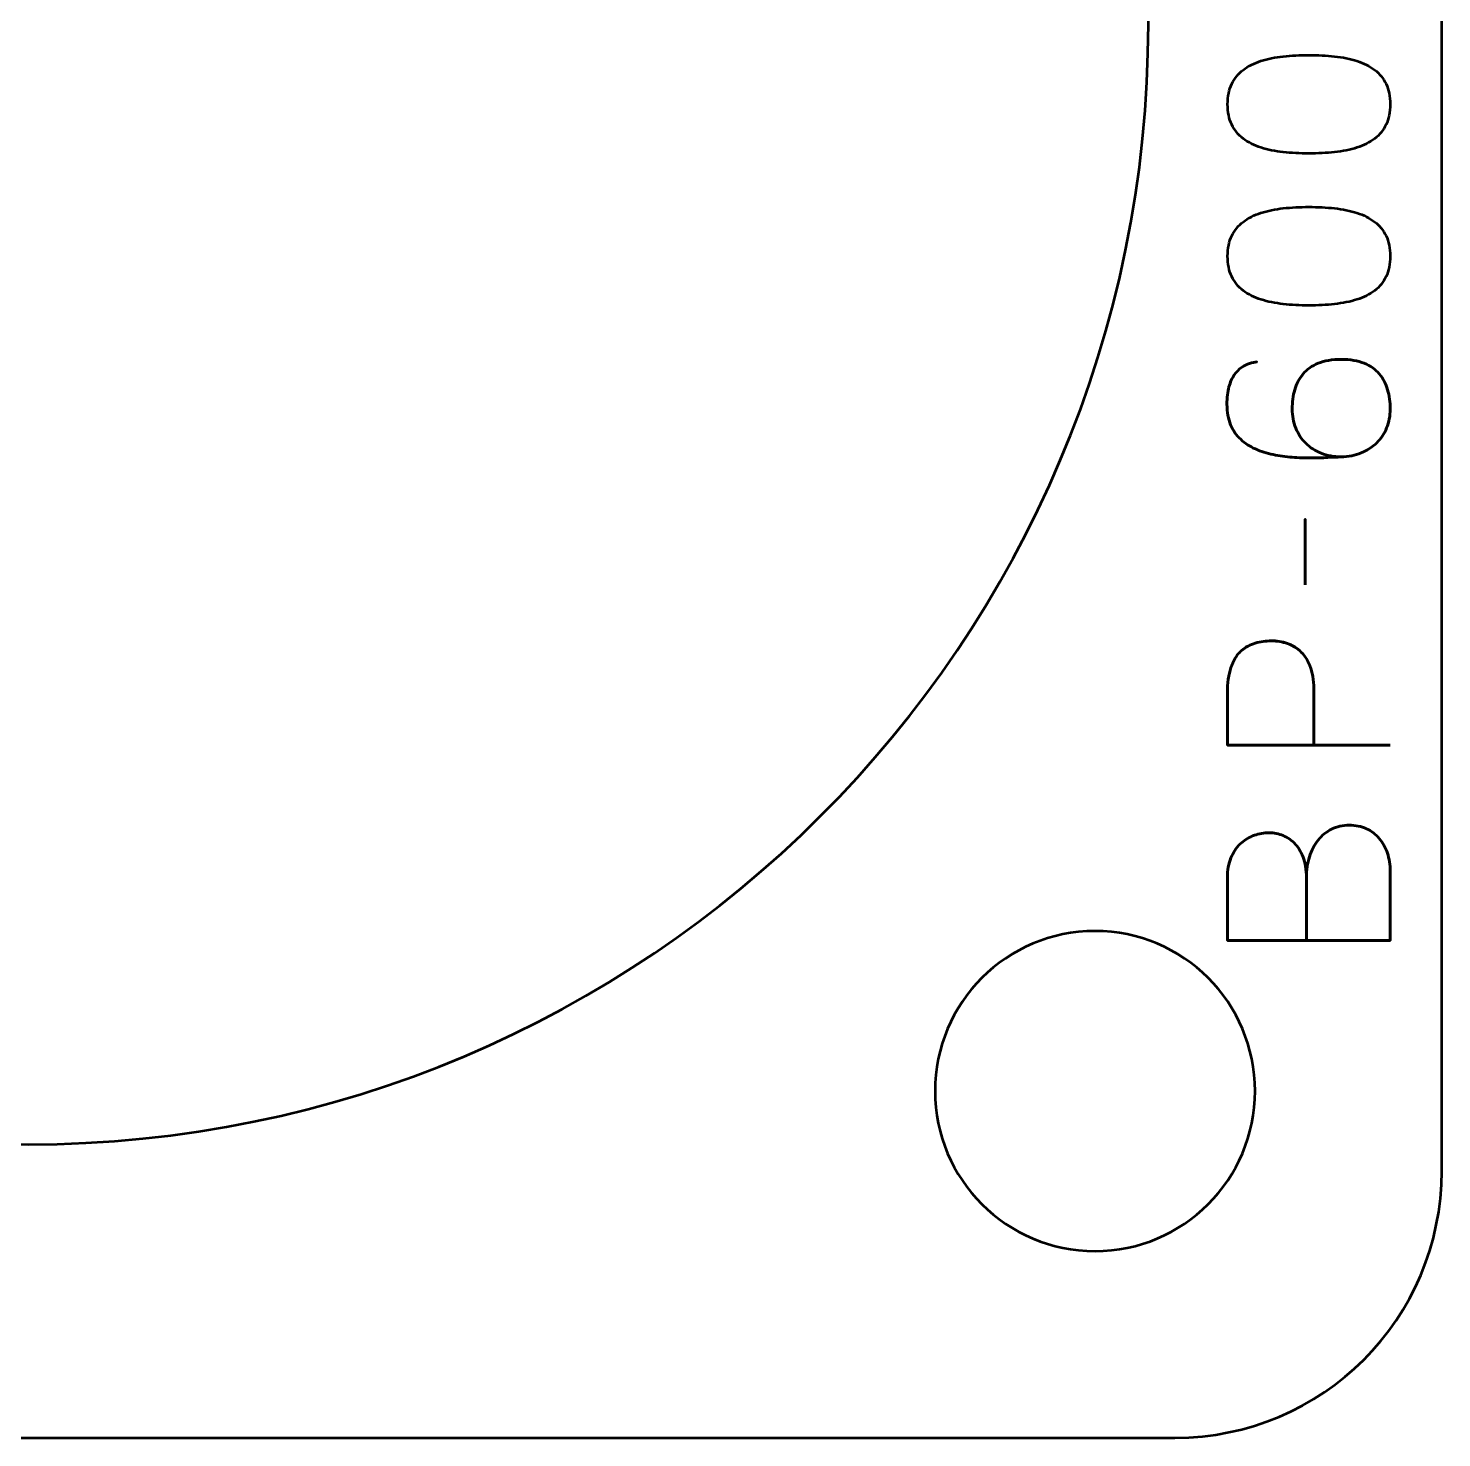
# Model space of a CAD drawing. Header units: centimetres. Extents: x -19.2 to -1.8, y -20.5 to -9.2.
# Drawn here: x -10.5 to -7.85, y -20.5 to -17.857 of the extents above; entities that cross this region are included whole.
import ezdxf

# ---------------------------------------------------------------- set-up
doc = ezdxf.new("R2010")
doc.units = ezdxf.units.CM
doc.header["$MEASUREMENT"] = 0
doc.layers.add('Layer 1', color=7, linetype='Continuous')

msp = doc.modelspace()

# ---------------------------------------------------------------- linework, layer by layer
at = {"layer": 'Layer 1', "lineweight": 53}
for points, knots in [([(-13.15003, -19.99994), (-13.15003, -19.99994), (-13.15003, -15.70007), (-13.15003, -15.70007), (-13.15003, -15.70007), (-13.15003, -15.42293), (-12.92694, -15.19997), (-12.64994, -15.19997), (-12.64994, -15.19997), (-12.64994, -15.19997), (-8.35007, -15.19997), (-8.35007, -15.19997), (-8.35007, -15.19997), (-8.07293, -15.19997), (-7.84997, -15.42293), (-7.84997, -15.70007), (-7.84997, -15.70007), (-7.84997, -15.70007), (-7.84997, -19.99994), (-7.84997, -19.99994), (-7.84997, -19.99994), (-7.84997, -20.27694), (-8.07293, -20.50003), (-8.35007, -20.50003), (-8.35007, -20.50003), (-8.35007, -20.50003), (-12.64994, -20.50003), (-12.64994, -20.50003), (-12.64994, -20.50003), (-12.92694, -20.50003), (-13.15003, -20.27694), (-13.15003, -19.99994)], [0, 0, 0, 0, 0.125, 0.125, 0.125, 0.125, 0.25, 0.25, 0.25, 0.25, 0.375, 0.375, 0.375, 0.375, 0.5, 0.5, 0.5, 0.5, 0.625, 0.625, 0.625, 0.625, 0.75, 0.75, 0.75, 0.75, 0.875, 0.875, 0.875, 0.875, 1, 1, 1, 1]), ([(-8.5, -19.55), (-8.33433, -19.55), (-8.2, -19.68423), (-8.2, -19.85001), (-8.2, -19.85001), (-8.2, -20.01567), (-8.33433, -20.15001), (-8.5, -20.15001), (-8.5, -20.15001), (-8.66563, -20.15001), (-8.8, -20.01567), (-8.8, -19.85001), (-8.8, -19.85001), (-8.8, -19.68423), (-8.66563, -19.55), (-8.5, -19.55)], [0, 0, 0, 0, 0.25, 0.25, 0.25, 0.25, 0.5, 0.5, 0.5, 0.5, 0.75, 0.75, 0.75, 0.75, 1, 1, 1, 1])]:
    msp.add_open_spline(points, degree=3, knots=knots, dxfattribs=at)
at = {"layer": 'Layer 1', "color": 250, "lineweight": 53}
msp.add_open_spline([(-12.6, -17.85), (-12.6, -16.69038), (-11.65962, -15.75), (-10.5, -15.75), (-10.5, -15.75), (-9.34038, -15.75), (-8.4, -16.69038), (-8.4, -17.85), (-8.4, -17.85), (-8.4, -19.00962), (-9.34038, -19.95), (-10.5, -19.95), (-10.5, -19.95), (-11.65962, -19.95), (-12.6, -19.00962), (-12.6, -17.85)], degree=3, knots=[0, 0, 0, 0, 0.25, 0.25, 0.25, 0.25, 0.5, 0.5, 0.5, 0.5, 0.75, 0.75, 0.75, 0.75, 1, 1, 1, 1], dxfattribs=at)
at = {"layer": 'Layer 1', "color": 30, "lineweight": 53}
for points, knots in [([(-7.94658, -17.99969), (-7.94665, -17.98488), (-7.94926, -17.97211), (-7.95434, -17.96145), (-7.95434, -17.96145), (-7.95942, -17.95087), (-7.96669, -17.94205), (-7.97593, -17.935), (-7.97593, -17.935), (-7.98524, -17.92801), (-7.99625, -17.92251), (-8.00895, -17.91842), (-8.00895, -17.91842), (-8.02165, -17.91439), (-8.03555, -17.9115), (-8.05079, -17.90988), (-8.05079, -17.90988), (-8.06603, -17.90818), (-8.08205, -17.90734), (-8.09898, -17.90741), (-8.09898, -17.90741), (-8.11584, -17.90734), (-8.13186, -17.90818), (-8.14703, -17.90988), (-8.14703, -17.90988), (-8.1622, -17.9115), (-8.17617, -17.91439), (-8.18887, -17.91842), (-8.18887, -17.91842), (-8.2015, -17.92251), (-8.2125, -17.92801), (-8.22189, -17.935), (-8.22189, -17.935), (-8.2312, -17.94205), (-8.23847, -17.95087), (-8.24355, -17.96145), (-8.24355, -17.96145), (-8.2487, -17.97211), (-8.25131, -17.98488), (-8.25138, -17.99969), (-8.25138, -17.99969), (-8.25131, -18.01451), (-8.2487, -18.02728), (-8.24355, -18.03794), (-8.24355, -18.03794), (-8.23847, -18.04852), (-8.2312, -18.05734), (-8.22189, -18.06439), (-8.22189, -18.06439), (-8.2125, -18.07138), (-8.2015, -18.07688), (-8.18887, -18.08097), (-8.18887, -18.08097), (-8.17617, -18.085), (-8.1622, -18.08789), (-8.14703, -18.08951), (-8.14703, -18.08951), (-8.13186, -18.0912), (-8.11584, -18.09205), (-8.09898, -18.09198), (-8.09898, -18.09198), (-8.08205, -18.09205), (-8.06603, -18.0912), (-8.05079, -18.08951), (-8.05079, -18.08951), (-8.03555, -18.08789), (-8.02165, -18.085), (-8.00895, -18.08097), (-8.00895, -18.08097), (-7.99625, -18.07688), (-7.98524, -18.07138), (-7.97593, -18.06439), (-7.97593, -18.06439), (-7.96669, -18.05734), (-7.95942, -18.04852), (-7.95434, -18.03794), (-7.95434, -18.03794), (-7.94926, -18.02728), (-7.94665, -18.01451), (-7.94658, -17.99969)], [0, 0, 0, 0, 0.05, 0.05, 0.05, 0.05, 0.1, 0.1, 0.1, 0.1, 0.15, 0.15, 0.15, 0.15, 0.2, 0.2, 0.2, 0.2, 0.25, 0.25, 0.25, 0.25, 0.3, 0.3, 0.3, 0.3, 0.35, 0.35, 0.35, 0.35, 0.4, 0.4, 0.4, 0.4, 0.45, 0.45, 0.45, 0.45, 0.5, 0.5, 0.5, 0.5, 0.55, 0.55, 0.55, 0.55, 0.6, 0.6, 0.6, 0.6, 0.65, 0.65, 0.65, 0.65, 0.7, 0.7, 0.7, 0.7, 0.75, 0.75, 0.75, 0.75, 0.8, 0.8, 0.8, 0.8, 0.85, 0.85, 0.85, 0.85, 0.9, 0.9, 0.9, 0.9, 0.95, 0.95, 0.95, 0.95, 1, 1, 1, 1]), ([(-7.94658, -17.99969), (-7.94665, -17.98488), (-7.94926, -17.97211), (-7.95434, -17.96145), (-7.95434, -17.96145), (-7.95942, -17.95087), (-7.96669, -17.94205), (-7.97593, -17.935), (-7.97593, -17.935), (-7.98524, -17.92801), (-7.99625, -17.92251), (-8.00895, -17.91842), (-8.00895, -17.91842), (-8.02165, -17.91439), (-8.03555, -17.9115), (-8.05079, -17.90988), (-8.05079, -17.90988), (-8.06603, -17.90818), (-8.08205, -17.90734), (-8.09898, -17.90741), (-8.09898, -17.90741), (-8.11584, -17.90734), (-8.13186, -17.90818), (-8.14703, -17.90988), (-8.14703, -17.90988), (-8.1622, -17.9115), (-8.17617, -17.91439), (-8.18887, -17.91842), (-8.18887, -17.91842), (-8.2015, -17.92251), (-8.2125, -17.92801), (-8.22189, -17.935), (-8.22189, -17.935), (-8.2312, -17.94205), (-8.23847, -17.95087), (-8.24355, -17.96145), (-8.24355, -17.96145), (-8.2487, -17.97211), (-8.25131, -17.98488), (-8.25138, -17.99969), (-8.25138, -17.99969), (-8.25131, -18.01451), (-8.2487, -18.02728), (-8.24355, -18.03794), (-8.24355, -18.03794), (-8.23847, -18.04852), (-8.2312, -18.05734), (-8.22189, -18.06439), (-8.22189, -18.06439), (-8.2125, -18.07138), (-8.2015, -18.07688), (-8.18887, -18.08097), (-8.18887, -18.08097), (-8.17617, -18.085), (-8.1622, -18.08789), (-8.14703, -18.08951), (-8.14703, -18.08951), (-8.13186, -18.0912), (-8.11584, -18.09205), (-8.09898, -18.09198), (-8.09898, -18.09198), (-8.08205, -18.09205), (-8.06603, -18.0912), (-8.05079, -18.08951), (-8.05079, -18.08951), (-8.03555, -18.08789), (-8.02165, -18.085), (-8.00895, -18.08097), (-8.00895, -18.08097), (-7.99625, -18.07688), (-7.98524, -18.07138), (-7.97593, -18.06439), (-7.97593, -18.06439), (-7.96669, -18.05734), (-7.95942, -18.04852), (-7.95434, -18.03794), (-7.95434, -18.03794), (-7.94926, -18.02728), (-7.94665, -18.01451), (-7.94658, -17.99969)], [0, 0, 0, 0, 0.05, 0.05, 0.05, 0.05, 0.1, 0.1, 0.1, 0.1, 0.15, 0.15, 0.15, 0.15, 0.2, 0.2, 0.2, 0.2, 0.25, 0.25, 0.25, 0.25, 0.3, 0.3, 0.3, 0.3, 0.35, 0.35, 0.35, 0.35, 0.4, 0.4, 0.4, 0.4, 0.45, 0.45, 0.45, 0.45, 0.5, 0.5, 0.5, 0.5, 0.55, 0.55, 0.55, 0.55, 0.6, 0.6, 0.6, 0.6, 0.65, 0.65, 0.65, 0.65, 0.7, 0.7, 0.7, 0.7, 0.75, 0.75, 0.75, 0.75, 0.8, 0.8, 0.8, 0.8, 0.85, 0.85, 0.85, 0.85, 0.9, 0.9, 0.9, 0.9, 0.95, 0.95, 0.95, 0.95, 1, 1, 1, 1]), ([(-7.94658, -18.28459), (-7.94665, -18.26978), (-7.94926, -18.25701), (-7.95434, -18.24635), (-7.95434, -18.24635), (-7.95942, -18.23577), (-7.96669, -18.22695), (-7.97593, -18.2199), (-7.97593, -18.2199), (-7.98524, -18.21291), (-7.99625, -18.20741), (-8.00895, -18.20332), (-8.00895, -18.20332), (-8.02165, -18.19929), (-8.03555, -18.1964), (-8.05079, -18.19478), (-8.05079, -18.19478), (-8.06603, -18.19308), (-8.08205, -18.19224), (-8.09898, -18.19231), (-8.09898, -18.19231), (-8.11584, -18.19224), (-8.13186, -18.19308), (-8.14703, -18.19478), (-8.14703, -18.19478), (-8.1622, -18.1964), (-8.17617, -18.19929), (-8.18887, -18.20332), (-8.18887, -18.20332), (-8.2015, -18.20741), (-8.2125, -18.21291), (-8.22189, -18.2199), (-8.22189, -18.2199), (-8.2312, -18.22695), (-8.23847, -18.23577), (-8.24355, -18.24635), (-8.24355, -18.24635), (-8.2487, -18.25701), (-8.25131, -18.26978), (-8.25138, -18.28459), (-8.25138, -18.28459), (-8.25131, -18.29941), (-8.2487, -18.31218), (-8.24355, -18.32284), (-8.24355, -18.32284), (-8.23847, -18.33342), (-8.2312, -18.34224), (-8.22189, -18.34929), (-8.22189, -18.34929), (-8.2125, -18.35628), (-8.2015, -18.36178), (-8.18887, -18.36587), (-8.18887, -18.36587), (-8.17617, -18.3699), (-8.1622, -18.37279), (-8.14703, -18.37441), (-8.14703, -18.37441), (-8.13186, -18.3761), (-8.11584, -18.37695), (-8.09898, -18.37688), (-8.09898, -18.37688), (-8.08205, -18.37695), (-8.06603, -18.3761), (-8.05079, -18.37441), (-8.05079, -18.37441), (-8.03555, -18.37279), (-8.02165, -18.3699), (-8.00895, -18.36587), (-8.00895, -18.36587), (-7.99625, -18.36178), (-7.98524, -18.35628), (-7.97593, -18.34929), (-7.97593, -18.34929), (-7.96669, -18.34224), (-7.95942, -18.33342), (-7.95434, -18.32284), (-7.95434, -18.32284), (-7.94926, -18.31218), (-7.94665, -18.29941), (-7.94658, -18.28459)], [0, 0, 0, 0, 0.05, 0.05, 0.05, 0.05, 0.1, 0.1, 0.1, 0.1, 0.15, 0.15, 0.15, 0.15, 0.2, 0.2, 0.2, 0.2, 0.25, 0.25, 0.25, 0.25, 0.3, 0.3, 0.3, 0.3, 0.35, 0.35, 0.35, 0.35, 0.4, 0.4, 0.4, 0.4, 0.45, 0.45, 0.45, 0.45, 0.5, 0.5, 0.5, 0.5, 0.55, 0.55, 0.55, 0.55, 0.6, 0.6, 0.6, 0.6, 0.65, 0.65, 0.65, 0.65, 0.7, 0.7, 0.7, 0.7, 0.75, 0.75, 0.75, 0.75, 0.8, 0.8, 0.8, 0.8, 0.85, 0.85, 0.85, 0.85, 0.9, 0.9, 0.9, 0.9, 0.95, 0.95, 0.95, 0.95, 1, 1, 1, 1]), ([(-7.94658, -18.28459), (-7.94665, -18.26978), (-7.94926, -18.25701), (-7.95434, -18.24635), (-7.95434, -18.24635), (-7.95942, -18.23577), (-7.96669, -18.22695), (-7.97593, -18.2199), (-7.97593, -18.2199), (-7.98524, -18.21291), (-7.99625, -18.20741), (-8.00895, -18.20332), (-8.00895, -18.20332), (-8.02165, -18.19929), (-8.03555, -18.1964), (-8.05079, -18.19478), (-8.05079, -18.19478), (-8.06603, -18.19308), (-8.08205, -18.19224), (-8.09898, -18.19231), (-8.09898, -18.19231), (-8.11584, -18.19224), (-8.13186, -18.19308), (-8.14703, -18.19478), (-8.14703, -18.19478), (-8.1622, -18.1964), (-8.17617, -18.19929), (-8.18887, -18.20332), (-8.18887, -18.20332), (-8.2015, -18.20741), (-8.2125, -18.21291), (-8.22189, -18.2199), (-8.22189, -18.2199), (-8.2312, -18.22695), (-8.23847, -18.23577), (-8.24355, -18.24635), (-8.24355, -18.24635), (-8.2487, -18.25701), (-8.25131, -18.26978), (-8.25138, -18.28459), (-8.25138, -18.28459), (-8.25131, -18.29941), (-8.2487, -18.31218), (-8.24355, -18.32284), (-8.24355, -18.32284), (-8.23847, -18.33342), (-8.2312, -18.34224), (-8.22189, -18.34929), (-8.22189, -18.34929), (-8.2125, -18.35628), (-8.2015, -18.36178), (-8.18887, -18.36587), (-8.18887, -18.36587), (-8.17617, -18.3699), (-8.1622, -18.37279), (-8.14703, -18.37441), (-8.14703, -18.37441), (-8.13186, -18.3761), (-8.11584, -18.37695), (-8.09898, -18.37688), (-8.09898, -18.37688), (-8.08205, -18.37695), (-8.06603, -18.3761), (-8.05079, -18.37441), (-8.05079, -18.37441), (-8.03555, -18.37279), (-8.02165, -18.3699), (-8.00895, -18.36587), (-8.00895, -18.36587), (-7.99625, -18.36178), (-7.98524, -18.35628), (-7.97593, -18.34929), (-7.97593, -18.34929), (-7.96669, -18.34224), (-7.95942, -18.33342), (-7.95434, -18.32284), (-7.95434, -18.32284), (-7.94926, -18.31218), (-7.94665, -18.29941), (-7.94658, -18.28459)], [0, 0, 0, 0, 0.05, 0.05, 0.05, 0.05, 0.1, 0.1, 0.1, 0.1, 0.15, 0.15, 0.15, 0.15, 0.2, 0.2, 0.2, 0.2, 0.25, 0.25, 0.25, 0.25, 0.3, 0.3, 0.3, 0.3, 0.35, 0.35, 0.35, 0.35, 0.4, 0.4, 0.4, 0.4, 0.45, 0.45, 0.45, 0.45, 0.5, 0.5, 0.5, 0.5, 0.55, 0.55, 0.55, 0.55, 0.6, 0.6, 0.6, 0.6, 0.65, 0.65, 0.65, 0.65, 0.7, 0.7, 0.7, 0.7, 0.75, 0.75, 0.75, 0.75, 0.8, 0.8, 0.8, 0.8, 0.85, 0.85, 0.85, 0.85, 0.9, 0.9, 0.9, 0.9, 0.95, 0.95, 0.95, 0.95, 1, 1, 1, 1]), ([(-8.03844, -18.66093), (-8.05227, -18.66086), (-8.06476, -18.65861), (-8.07598, -18.65409), (-8.07598, -18.65409), (-8.08727, -18.64965), (-8.09693, -18.64337), (-8.10498, -18.63525), (-8.10498, -18.63525), (-8.11309, -18.62721), (-8.1193, -18.61768), (-8.12367, -18.60682), (-8.12367, -18.60682), (-8.12805, -18.59595), (-8.13023, -18.58403), (-8.13031, -18.57119), (-8.13031, -18.57119), (-8.13038, -18.55828), (-8.12875, -18.54621), (-8.12551, -18.53499), (-8.12551, -18.53499), (-8.12233, -18.52377), (-8.11711, -18.51397), (-8.10991, -18.50543), (-8.10991, -18.50543), (-8.10279, -18.49689), (-8.09333, -18.49019), (-8.08155, -18.48539), (-8.08155, -18.48539), (-8.06977, -18.4806), (-8.05545, -18.47813), (-8.03844, -18.47806), (-8.03844, -18.47806), (-8.02144, -18.47813), (-8.00712, -18.4806), (-7.99533, -18.48539), (-7.99533, -18.48539), (-7.98355, -18.49019), (-7.9741, -18.49689), (-7.96697, -18.50543), (-7.96697, -18.50543), (-7.95977, -18.51397), (-7.95455, -18.52377), (-7.95138, -18.53499), (-7.95138, -18.53499), (-7.94813, -18.54621), (-7.94651, -18.55828), (-7.94658, -18.57119), (-7.94658, -18.57119), (-7.94665, -18.58403), (-7.94884, -18.59581), (-7.95321, -18.60661), (-7.95321, -18.60661), (-7.95759, -18.61733), (-7.9638, -18.62664), (-7.97184, -18.63462), (-7.97184, -18.63462), (-7.97995, -18.64259), (-7.98962, -18.64887), (-8.00084, -18.65338), (-8.00084, -18.65338), (-8.01213, -18.65797), (-8.02461, -18.66044), (-8.03844, -18.66093), (-8.03844, -18.66093), (-8.04543, -18.66122), (-8.05375, -18.66157), (-8.06342, -18.66206), (-8.06342, -18.66206), (-8.07316, -18.66256), (-8.08374, -18.66284), (-8.0951, -18.66291), (-8.0951, -18.66291), (-8.10653, -18.66298), (-8.11831, -18.66263), (-8.13038, -18.66171), (-8.13038, -18.66171), (-8.14251, -18.66086), (-8.15444, -18.65917), (-8.16615, -18.6567), (-8.16615, -18.6567), (-8.17793, -18.65423), (-8.18901, -18.6507), (-8.19938, -18.64605), (-8.19938, -18.64605), (-8.20975, -18.64139), (-8.21892, -18.63539), (-8.2269, -18.62798), (-8.2269, -18.62798), (-8.23487, -18.62051), (-8.24115, -18.6114), (-8.24573, -18.60061), (-8.24573, -18.60061), (-8.25025, -18.58981), (-8.25258, -18.57704), (-8.25265, -18.5623), (-8.25265, -18.5623), (-8.25258, -18.54946), (-8.25131, -18.53859), (-8.24884, -18.52956), (-8.24884, -18.52956), (-8.24637, -18.52053), (-8.24305, -18.51312), (-8.23896, -18.50719), (-8.23896, -18.50719), (-8.2348, -18.50134), (-8.23028, -18.49668), (-8.22527, -18.4933), (-8.22527, -18.4933), (-8.22033, -18.48991), (-8.21532, -18.48737), (-8.21031, -18.48582), (-8.21031, -18.48582), (-8.20531, -18.48419), (-8.20065, -18.48314), (-8.19634, -18.48271), (-8.19634, -18.48271), (-8.20065, -18.48314), (-8.20531, -18.48419), (-8.21031, -18.48582), (-8.21031, -18.48582), (-8.21532, -18.48737), (-8.22033, -18.48991), (-8.22527, -18.4933), (-8.22527, -18.4933), (-8.23028, -18.49668), (-8.2348, -18.50134), (-8.23896, -18.50719), (-8.23896, -18.50719), (-8.24305, -18.51312), (-8.24637, -18.52053), (-8.24884, -18.52956), (-8.24884, -18.52956), (-8.25131, -18.53859), (-8.25258, -18.54946), (-8.25265, -18.5623), (-8.25265, -18.5623), (-8.25258, -18.57704), (-8.25025, -18.58981), (-8.24573, -18.60061), (-8.24573, -18.60061), (-8.24115, -18.6114), (-8.23487, -18.62051), (-8.2269, -18.62798), (-8.2269, -18.62798), (-8.21892, -18.63539), (-8.20975, -18.64139), (-8.19938, -18.64605), (-8.19938, -18.64605), (-8.18901, -18.6507), (-8.17793, -18.65423), (-8.16615, -18.6567), (-8.16615, -18.6567), (-8.15444, -18.65917), (-8.14251, -18.66086), (-8.13038, -18.66171), (-8.13038, -18.66171), (-8.11831, -18.66263), (-8.10653, -18.66298), (-8.0951, -18.66291), (-8.0951, -18.66291), (-8.08374, -18.66284), (-8.07316, -18.66256), (-8.06342, -18.66206), (-8.06342, -18.66206), (-8.05375, -18.66157), (-8.04543, -18.66122), (-8.03844, -18.66093), (-8.03844, -18.66093), (-8.02461, -18.66044), (-8.01213, -18.65797), (-8.00084, -18.65338), (-8.00084, -18.65338), (-7.98962, -18.64887), (-7.97995, -18.64259), (-7.97184, -18.63462), (-7.97184, -18.63462), (-7.9638, -18.62664), (-7.95759, -18.61733), (-7.95321, -18.60661), (-7.95321, -18.60661), (-7.94884, -18.59581), (-7.94665, -18.58403), (-7.94658, -18.57119), (-7.94658, -18.57119), (-7.94651, -18.55828), (-7.94813, -18.54621), (-7.95138, -18.53499), (-7.95138, -18.53499), (-7.95455, -18.52377), (-7.95977, -18.51397), (-7.96697, -18.50543), (-7.96697, -18.50543), (-7.9741, -18.49689), (-7.98355, -18.49019), (-7.99533, -18.48539), (-7.99533, -18.48539), (-8.00712, -18.4806), (-8.02144, -18.47813), (-8.03844, -18.47806), (-8.03844, -18.47806), (-8.05545, -18.47813), (-8.06977, -18.4806), (-8.08155, -18.48539), (-8.08155, -18.48539), (-8.09333, -18.49019), (-8.10279, -18.49689), (-8.10991, -18.50543), (-8.10991, -18.50543), (-8.11711, -18.51397), (-8.12233, -18.52377), (-8.12551, -18.53499), (-8.12551, -18.53499), (-8.12875, -18.54621), (-8.13038, -18.55828), (-8.13031, -18.57119), (-8.13031, -18.57119), (-8.13023, -18.58403), (-8.12805, -18.59595), (-8.12367, -18.60682), (-8.12367, -18.60682), (-8.1193, -18.61768), (-8.11309, -18.62721), (-8.10498, -18.63525), (-8.10498, -18.63525), (-8.09693, -18.64337), (-8.08727, -18.64965), (-8.07598, -18.65409), (-8.07598, -18.65409), (-8.06476, -18.65861), (-8.05227, -18.66086), (-8.03844, -18.66093)], [0, 0, 0, 0, 0.0172414, 0.0172414, 0.0172414, 0.0172414, 0.0344828, 0.0344828, 0.0344828, 0.0344828, 0.0517241, 0.0517241, 0.0517241, 0.0517241, 0.0689655, 0.0689655, 0.0689655, 0.0689655, 0.0862069, 0.0862069, 0.0862069, 0.0862069, 0.1034483, 0.1034483, 0.1034483, 0.1034483, 0.1206897, 0.1206897, 0.1206897, 0.1206897, 0.137931, 0.137931, 0.137931, 0.137931, 0.1551724, 0.1551724, 0.1551724, 0.1551724, 0.1724138, 0.1724138, 0.1724138, 0.1724138, 0.1896552, 0.1896552, 0.1896552, 0.1896552, 0.2068966, 0.2068966, 0.2068966, 0.2068966, 0.2241379, 0.2241379, 0.2241379, 0.2241379, 0.2413793, 0.2413793, 0.2413793, 0.2413793, 0.2586207, 0.2586207, 0.2586207, 0.2586207, 0.2758621, 0.2758621, 0.2758621, 0.2758621, 0.2931034, 0.2931034, 0.2931034, 0.2931034, 0.3103448, 0.3103448, 0.3103448, 0.3103448, 0.3275862, 0.3275862, 0.3275862, 0.3275862, 0.3448276, 0.3448276, 0.3448276, 0.3448276, 0.362069, 0.362069, 0.362069, 0.362069, 0.3793103, 0.3793103, 0.3793103, 0.3793103, 0.3965517, 0.3965517, 0.3965517, 0.3965517, 0.4137931, 0.4137931, 0.4137931, 0.4137931, 0.4310345, 0.4310345, 0.4310345, 0.4310345, 0.4482759, 0.4482759, 0.4482759, 0.4482759, 0.4655172, 0.4655172, 0.4655172, 0.4655172, 0.4827586, 0.4827586, 0.4827586, 0.4827586, 0.5, 0.5, 0.5, 0.5, 0.5172414, 0.5172414, 0.5172414, 0.5172414, 0.5344828, 0.5344828, 0.5344828, 0.5344828, 0.5517241, 0.5517241, 0.5517241, 0.5517241, 0.5689655, 0.5689655, 0.5689655, 0.5689655, 0.5862069, 0.5862069, 0.5862069, 0.5862069, 0.6034483, 0.6034483, 0.6034483, 0.6034483, 0.6206897, 0.6206897, 0.6206897, 0.6206897, 0.637931, 0.637931, 0.637931, 0.637931, 0.6551724, 0.6551724, 0.6551724, 0.6551724, 0.6724138, 0.6724138, 0.6724138, 0.6724138, 0.6896552, 0.6896552, 0.6896552, 0.6896552, 0.7068966, 0.7068966, 0.7068966, 0.7068966, 0.7241379, 0.7241379, 0.7241379, 0.7241379, 0.7413793, 0.7413793, 0.7413793, 0.7413793, 0.7586207, 0.7586207, 0.7586207, 0.7586207, 0.7758621, 0.7758621, 0.7758621, 0.7758621, 0.7931034, 0.7931034, 0.7931034, 0.7931034, 0.8103448, 0.8103448, 0.8103448, 0.8103448, 0.8275862, 0.8275862, 0.8275862, 0.8275862, 0.8448276, 0.8448276, 0.8448276, 0.8448276, 0.862069, 0.862069, 0.862069, 0.862069, 0.8793103, 0.8793103, 0.8793103, 0.8793103, 0.8965517, 0.8965517, 0.8965517, 0.8965517, 0.9137931, 0.9137931, 0.9137931, 0.9137931, 0.9310345, 0.9310345, 0.9310345, 0.9310345, 0.9482759, 0.9482759, 0.9482759, 0.9482759, 0.9655172, 0.9655172, 0.9655172, 0.9655172, 0.9827586, 0.9827586, 0.9827586, 0.9827586, 1, 1, 1, 1]), ([(-8.10618, -18.90096), (-8.10618, -18.90096), (-8.10618, -18.77777), (-8.10618, -18.77777), (-8.10618, -18.77777), (-8.10618, -18.77777), (-8.10618, -18.90096), (-8.10618, -18.90096)], [0, 0, 0, 0, 0.5, 0.5, 0.5, 0.5, 1, 1, 1, 1]), ([(-7.94658, -19.20152), (-7.94658, -19.20152), (-8.2518, -19.20152), (-8.2518, -19.20152), (-8.2518, -19.20152), (-8.2518, -19.20152), (-8.2518, -19.10415), (-8.2518, -19.10415), (-8.2518, -19.10415), (-8.25173, -19.08468), (-8.24954, -19.06867), (-8.24531, -19.05604), (-8.24531, -19.05604), (-8.24115, -19.04348), (-8.23536, -19.0336), (-8.22802, -19.02647), (-8.22802, -19.02647), (-8.22076, -19.01935), (-8.21243, -19.01427), (-8.20305, -19.01116), (-8.20305, -19.01116), (-8.19366, -19.00813), (-8.18386, -19.00637), (-8.17348, -19.00594), (-8.17348, -19.00594), (-8.16311, -19.00545), (-8.15295, -19.00665), (-8.14308, -19.00947), (-8.14308, -19.00947), (-8.1332, -19.01236), (-8.12424, -19.01723), (-8.11619, -19.02422), (-8.11619, -19.02422), (-8.10815, -19.03113), (-8.10173, -19.04051), (-8.097, -19.0523), (-8.097, -19.0523), (-8.09221, -19.06408), (-8.08981, -19.07868), (-8.08967, -19.09611), (-8.08967, -19.09611), (-8.08967, -19.09611), (-8.08967, -19.20152), (-8.08967, -19.20152), (-8.08967, -19.20152), (-8.08967, -19.20152), (-8.08967, -19.09611), (-8.08967, -19.09611), (-8.08967, -19.09611), (-8.08981, -19.07904), (-8.09221, -19.06457), (-8.097, -19.05286), (-8.097, -19.05286), (-8.10173, -19.04108), (-8.10815, -19.03169), (-8.11619, -19.02464), (-8.11619, -19.02464), (-8.12424, -19.01765), (-8.1332, -19.01264), (-8.14308, -19.00968), (-8.14308, -19.00968), (-8.15295, -19.00672), (-8.16311, -19.00545), (-8.17348, -19.00594), (-8.17348, -19.00594), (-8.18386, -19.00637), (-8.19366, -19.00813), (-8.20305, -19.0113), (-8.20305, -19.0113), (-8.21243, -19.01441), (-8.22076, -19.01963), (-8.22802, -19.02676), (-8.22802, -19.02676), (-8.23536, -19.03395), (-8.24115, -19.04383), (-8.24531, -19.05639), (-8.24531, -19.05639), (-8.24954, -19.06902), (-8.25173, -19.08489), (-8.2518, -19.10415), (-8.2518, -19.10415), (-8.2518, -19.10415), (-8.2518, -19.20152), (-8.2518, -19.20152), (-8.2518, -19.20152), (-8.2518, -19.20152), (-7.94658, -19.20152), (-7.94658, -19.20152)], [0, 0, 0, 0, 0.0454545, 0.0454545, 0.0454545, 0.0454545, 0.0909091, 0.0909091, 0.0909091, 0.0909091, 0.1363636, 0.1363636, 0.1363636, 0.1363636, 0.1818182, 0.1818182, 0.1818182, 0.1818182, 0.2272727, 0.2272727, 0.2272727, 0.2272727, 0.2727273, 0.2727273, 0.2727273, 0.2727273, 0.3181818, 0.3181818, 0.3181818, 0.3181818, 0.3636364, 0.3636364, 0.3636364, 0.3636364, 0.4090909, 0.4090909, 0.4090909, 0.4090909, 0.4545455, 0.4545455, 0.4545455, 0.4545455, 0.5, 0.5, 0.5, 0.5, 0.5454545, 0.5454545, 0.5454545, 0.5454545, 0.5909091, 0.5909091, 0.5909091, 0.5909091, 0.6363636, 0.6363636, 0.6363636, 0.6363636, 0.6818182, 0.6818182, 0.6818182, 0.6818182, 0.7272727, 0.7272727, 0.7272727, 0.7272727, 0.7727273, 0.7727273, 0.7727273, 0.7727273, 0.8181818, 0.8181818, 0.8181818, 0.8181818, 0.8636364, 0.8636364, 0.8636364, 0.8636364, 0.9090909, 0.9090909, 0.9090909, 0.9090909, 0.9545455, 0.9545455, 0.9545455, 0.9545455, 1, 1, 1, 1]), ([(-8.10364, -19.5677), (-8.10364, -19.5677), (-8.10364, -19.45044), (-8.10364, -19.45044), (-8.10364, -19.45044), (-8.10371, -19.4352), (-8.10582, -19.42222), (-8.10999, -19.41128), (-8.10999, -19.41128), (-8.11408, -19.40041), (-8.11965, -19.3916), (-8.12664, -19.38475), (-8.12664, -19.38475), (-8.13362, -19.37791), (-8.14152, -19.37297), (-8.15027, -19.36986), (-8.15027, -19.36986), (-8.15895, -19.36683), (-8.16798, -19.36542), (-8.17729, -19.36577), (-8.17729, -19.36577), (-8.18661, -19.3662), (-8.19564, -19.36817), (-8.20446, -19.3717), (-8.20446, -19.3717), (-8.21328, -19.37516), (-8.22125, -19.38038), (-8.22838, -19.38722), (-8.22838, -19.38722), (-8.2355, -19.39406), (-8.24115, -19.4026), (-8.24531, -19.41297), (-8.24531, -19.41297), (-8.24954, -19.42335), (-8.25173, -19.43555), (-8.2518, -19.44959), (-8.2518, -19.44959), (-8.2518, -19.44959), (-8.2518, -19.5677), (-8.2518, -19.5677), (-8.2518, -19.5677), (-8.2518, -19.5677), (-7.94658, -19.5677), (-7.94658, -19.5677), (-7.94658, -19.5677), (-7.94658, -19.5677), (-7.94658, -19.43774), (-7.94658, -19.43774), (-7.94658, -19.43774), (-7.94658, -19.4256), (-7.94834, -19.41431), (-7.9518, -19.40387), (-7.9518, -19.40387), (-7.95533, -19.39343), (-7.96034, -19.38433), (-7.96697, -19.37643), (-7.96697, -19.37643), (-7.97367, -19.36859), (-7.98172, -19.36246), (-7.99124, -19.35808), (-7.99124, -19.35808), (-8.00077, -19.35371), (-8.01156, -19.35145), (-8.02363, -19.35138), (-8.02363, -19.35138), (-8.03576, -19.35166), (-8.0467, -19.3542), (-8.0565, -19.35907), (-8.0565, -19.35907), (-8.06631, -19.36394), (-8.07471, -19.37071), (-8.08169, -19.37946), (-8.08169, -19.37946), (-8.08875, -19.38821), (-8.09418, -19.39865), (-8.09792, -19.41065), (-8.09792, -19.41065), (-8.10166, -19.42264), (-8.10356, -19.4359), (-8.10364, -19.45044), (-8.10364, -19.45044), (-8.10356, -19.4359), (-8.10166, -19.42264), (-8.09792, -19.41065), (-8.09792, -19.41065), (-8.09418, -19.39865), (-8.08875, -19.38821), (-8.08169, -19.37946), (-8.08169, -19.37946), (-8.07471, -19.37071), (-8.06631, -19.36394), (-8.0565, -19.35907), (-8.0565, -19.35907), (-8.0467, -19.3542), (-8.03576, -19.35166), (-8.02363, -19.35138), (-8.02363, -19.35138), (-8.01156, -19.35145), (-8.00077, -19.35371), (-7.99124, -19.35808), (-7.99124, -19.35808), (-7.98172, -19.36246), (-7.97367, -19.36859), (-7.96697, -19.37643), (-7.96697, -19.37643), (-7.96034, -19.38433), (-7.95533, -19.39343), (-7.9518, -19.40387), (-7.9518, -19.40387), (-7.94834, -19.41431), (-7.94658, -19.4256), (-7.94658, -19.43774), (-7.94658, -19.43774), (-7.94658, -19.43774), (-7.94658, -19.5677), (-7.94658, -19.5677), (-7.94658, -19.5677), (-7.94658, -19.5677), (-8.2518, -19.5677), (-8.2518, -19.5677), (-8.2518, -19.5677), (-8.2518, -19.5677), (-8.2518, -19.44959), (-8.2518, -19.44959), (-8.2518, -19.44959), (-8.25173, -19.43555), (-8.24954, -19.42335), (-8.24531, -19.41297), (-8.24531, -19.41297), (-8.24115, -19.4026), (-8.2355, -19.39406), (-8.22838, -19.38722), (-8.22838, -19.38722), (-8.22125, -19.38038), (-8.21328, -19.37516), (-8.20446, -19.3717), (-8.20446, -19.3717), (-8.19564, -19.36817), (-8.18661, -19.3662), (-8.17729, -19.36577), (-8.17729, -19.36577), (-8.16798, -19.36542), (-8.15895, -19.36683), (-8.15027, -19.36986), (-8.15027, -19.36986), (-8.14152, -19.37297), (-8.13362, -19.37791), (-8.12664, -19.38475), (-8.12664, -19.38475), (-8.11965, -19.3916), (-8.11408, -19.40041), (-8.10999, -19.41128), (-8.10999, -19.41128), (-8.10582, -19.42222), (-8.10371, -19.4352), (-8.10364, -19.45044), (-8.10364, -19.45044), (-8.10364, -19.45044), (-8.10364, -19.5677), (-8.10364, -19.5677)], [0, 0, 0, 0, 0.025, 0.025, 0.025, 0.025, 0.05, 0.05, 0.05, 0.05, 0.075, 0.075, 0.075, 0.075, 0.1, 0.1, 0.1, 0.1, 0.125, 0.125, 0.125, 0.125, 0.15, 0.15, 0.15, 0.15, 0.175, 0.175, 0.175, 0.175, 0.2, 0.2, 0.2, 0.2, 0.225, 0.225, 0.225, 0.225, 0.25, 0.25, 0.25, 0.25, 0.275, 0.275, 0.275, 0.275, 0.3, 0.3, 0.3, 0.3, 0.325, 0.325, 0.325, 0.325, 0.35, 0.35, 0.35, 0.35, 0.375, 0.375, 0.375, 0.375, 0.4, 0.4, 0.4, 0.4, 0.425, 0.425, 0.425, 0.425, 0.45, 0.45, 0.45, 0.45, 0.475, 0.475, 0.475, 0.475, 0.5, 0.5, 0.5, 0.5, 0.525, 0.525, 0.525, 0.525, 0.55, 0.55, 0.55, 0.55, 0.575, 0.575, 0.575, 0.575, 0.6, 0.6, 0.6, 0.6, 0.625, 0.625, 0.625, 0.625, 0.65, 0.65, 0.65, 0.65, 0.675, 0.675, 0.675, 0.675, 0.7, 0.7, 0.7, 0.7, 0.725, 0.725, 0.725, 0.725, 0.75, 0.75, 0.75, 0.75, 0.775, 0.775, 0.775, 0.775, 0.8, 0.8, 0.8, 0.8, 0.825, 0.825, 0.825, 0.825, 0.85, 0.85, 0.85, 0.85, 0.875, 0.875, 0.875, 0.875, 0.9, 0.9, 0.9, 0.9, 0.925, 0.925, 0.925, 0.925, 0.95, 0.95, 0.95, 0.95, 0.975, 0.975, 0.975, 0.975, 1, 1, 1, 1])]:
    msp.add_open_spline(points, degree=3, knots=knots, dxfattribs=at)

doc.saveas('drawing.dxf')
